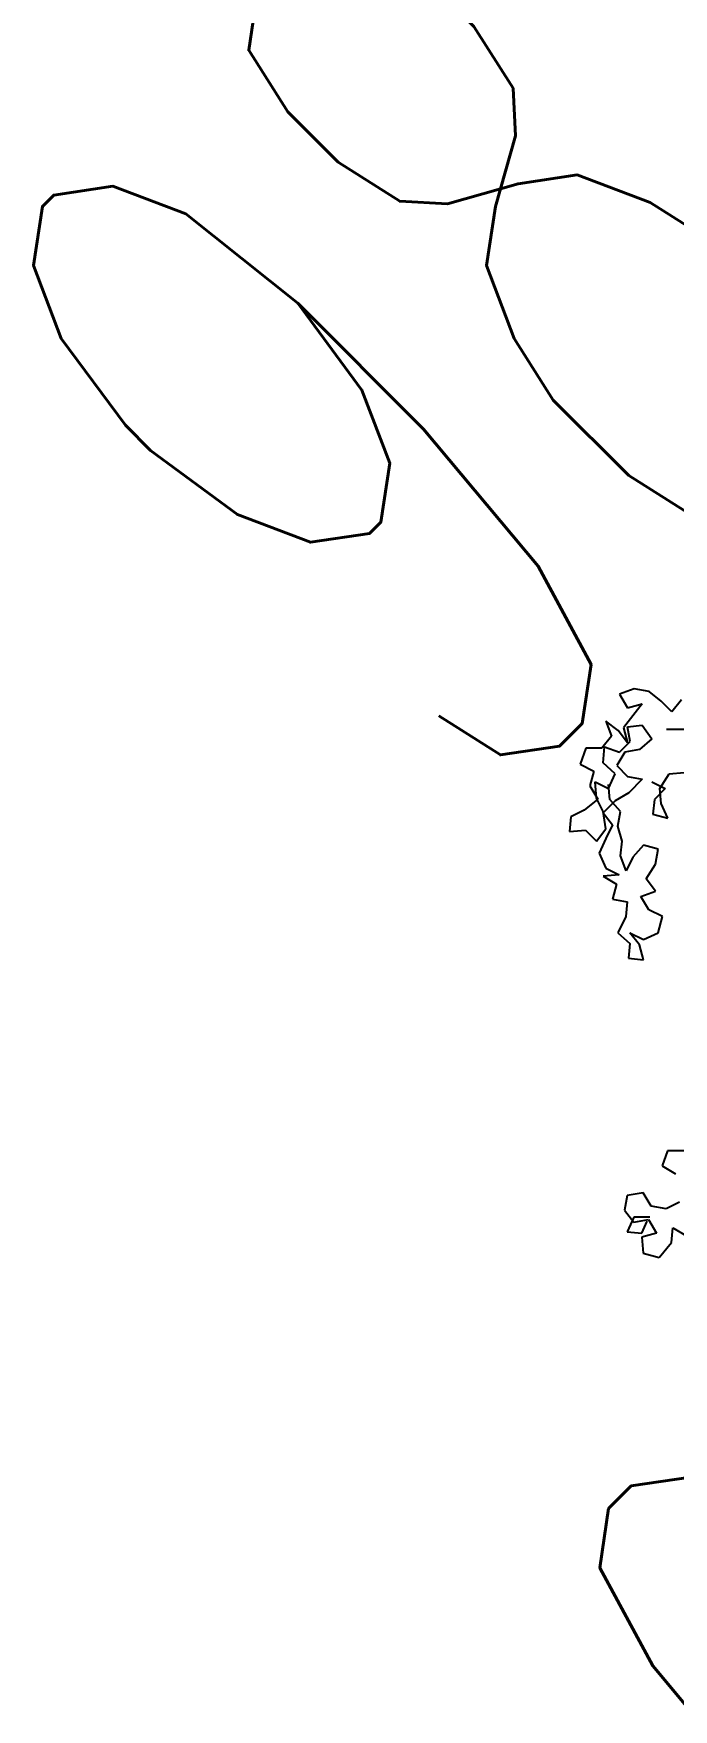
# Model space of a CAD drawing. Header units: millimetres. Extents: x 684983 to 685377, y 990360 to 990509.
# Drawn here: x 685051.164 to 685051.849, y 990430.224 to 990432.018 of the extents above; entities that cross this region are included whole.
import ezdxf

# ---------------------------------------------------------------- set-up
doc = ezdxf.new("R2010")
doc.units = ezdxf.units.MM
doc.layers.add('GRID LEVELS', color=7, linetype='Continuous', lineweight=13)
doc.layers.add('TEAK', color=7, linetype='Continuous')
doc.styles.get("Standard").update_dxf_attribs({"font": 'RomanS'})

# ---------------------------------------------------------------- blocks, each defined once
blk = doc.blocks.new('A$C25655A80')
at = {"color": 62}
for p, q in [((-0.7993, 1.6446), (-0.8098, 1.6407)), ((-0.8098, 1.6407), (-0.8041, 1.6311)), ((-0.7887, 1.6426), (-0.7993, 1.6446)), ((-0.78, 1.6359), (-0.7887, 1.6426)), ((-0.7935, 1.634), (-0.807, 1.6167)), ((-0.8041, 1.6311), (-0.7935, 1.634)), ((-0.7724, 1.6282), (-0.78, 1.6359)), ((-0.7656, 1.6368), (-0.7724, 1.6282)), ((-0.8195, 1.6215), (-0.8156, 1.6109)), ((-0.8108, 1.6148), (-0.8195, 1.6215)), ((-0.8041, 1.6061), (-0.8108, 1.6148)), ((-0.807, 1.6167), (-0.8041, 1.6061)), ((-0.8041, 1.6176), (-0.7935, 1.6186)), ((-0.8022, 1.6071), (-0.8041, 1.6176)), ((-0.7935, 1.6186), (-0.7868, 1.609)), ((-0.7243, 1.6157), (-0.7762, 1.6157)), ((-0.8156, 1.6109), (-0.8224, 1.6023)), ((-0.8214, 1.5917), (-0.8204, 1.6032)), ((-0.8204, 1.6032), (-0.8099, 1.5994)), ((-0.8099, 1.5994), (-0.8022, 1.6071)), ((-0.7868, 1.609), (-0.7955, 1.6013)), ((-0.8339, 1.6023), (-0.8378, 1.5908)), ((-0.8378, 1.5908), (-0.8282, 1.5859)), ((-0.8224, 1.6023), (-0.8339, 1.6023)), ((-0.8128, 1.584), (-0.8214, 1.5917)), ((-0.806, 1.5994), (-0.8118, 1.5898)), ((-0.7955, 1.6013), (-0.806, 1.5994)), ((-0.8282, 1.5859), (-0.831, 1.5754)), ((-0.8176, 1.5734), (-0.8128, 1.584)), ((-0.8118, 1.5898), (-0.8041, 1.5821)), ((-0.8041, 1.5821), (-0.7936, 1.5801)), ((-0.7936, 1.5801), (-0.8032, 1.5705)), ((-0.7811, 1.5734), (-0.7743, 1.584)), ((-0.7743, 1.584), (-0.7637, 1.5849)), ((-0.831, 1.5754), (-0.8253, 1.5658)), ((-0.8272, 1.5783), (-0.8176, 1.5734)), ((-0.8262, 1.5667), (-0.8272, 1.5783)), ((-0.8166, 1.5657), (-0.8176, 1.5763)), ((-0.8032, 1.5705), (-0.8128, 1.5648)), ((-0.7868, 1.5782), (-0.7772, 1.5734)), ((-0.7772, 1.5734), (-0.7849, 1.5657)), ((-0.7801, 1.5628), (-0.7811, 1.5734)), ((-0.8349, 1.5581), (-0.8445, 1.5533)), ((-0.8253, 1.5658), (-0.8349, 1.5581)), ((-0.8215, 1.5571), (-0.8262, 1.5667)), ((-0.8128, 1.5648), (-0.8215, 1.5561)), ((-0.8215, 1.5561), (-0.8147, 1.5475)), ((-0.8195, 1.5446), (-0.8215, 1.5571)), ((-0.809, 1.5571), (-0.8166, 1.5657)), ((-0.8109, 1.5465), (-0.809, 1.5571)), ((-0.7849, 1.5657), (-0.7859, 1.5551)), ((-0.7859, 1.5551), (-0.7753, 1.5523)), ((-0.7753, 1.5523), (-0.7801, 1.5628)), ((-0.8445, 1.5533), (-0.8455, 1.5427)), ((-0.8455, 1.5427), (-0.834, 1.5437)), ((-0.834, 1.5437), (-0.8263, 1.536)), ((-0.8263, 1.536), (-0.8195, 1.5446)), ((-0.8147, 1.5475), (-0.8195, 1.5379)), ((-0.808, 1.5359), (-0.8109, 1.5465)), ((-0.8195, 1.5379), (-0.8244, 1.5273)), ((-0.809, 1.5254), (-0.808, 1.5359)), ((-0.7926, 1.533), (-0.8003, 1.5244)), ((-0.7821, 1.5301), (-0.7926, 1.533)), ((-0.8244, 1.5273), (-0.8196, 1.5167)), ((-0.8051, 1.5148), (-0.809, 1.5254)), ((-0.8003, 1.5244), (-0.8051, 1.5148)), ((-0.7907, 1.509), (-0.784, 1.5196)), ((-0.784, 1.5196), (-0.7821, 1.5301)), ((-0.81, 1.5119), (-0.8215, 1.511)), ((-0.8215, 1.511), (-0.8119, 1.5052)), ((-0.8196, 1.5167), (-0.81, 1.5119)), ((-0.784, 1.5003), (-0.7907, 1.509)), ((-0.8119, 1.5052), (-0.8148, 1.4946)), ((-0.7946, 1.4965), (-0.784, 1.5003)), ((-0.7888, 1.4869), (-0.7946, 1.4965)), ((-0.8148, 1.4946), (-0.8042, 1.4927)), ((-0.8042, 1.4927), (-0.8052, 1.4821)), ((-0.7792, 1.4821), (-0.7888, 1.4869)), ((-0.8052, 1.4821), (-0.811, 1.4706)), ((-0.7821, 1.4705), (-0.7792, 1.4821)), ((-0.811, 1.4706), (-0.8023, 1.4629)), ((-0.8023, 1.4629), (-0.8033, 1.4523)), ((-0.8023, 1.4706), (-0.7927, 1.4657)), ((-0.7956, 1.4619), (-0.8023, 1.4706)), ((-0.7927, 1.4513), (-0.7956, 1.4619)), ((-0.7927, 1.4657), (-0.7821, 1.4705)), ((-0.8033, 1.4523), (-0.7927, 1.4513)), ((-0.7755, 1.3148), (-0.7794, 1.3042)), ((-0.7794, 1.3042), (-0.7698, 1.2985)), ((-0.764, 1.3148), (-0.7755, 1.3148)), ((-0.8044, 1.2831), (-0.8063, 1.2725)), ((-0.7929, 1.285), (-0.8044, 1.2831)), ((-0.7871, 1.2754), (-0.7929, 1.285)), ((-0.8063, 1.2725), (-0.7996, 1.2639)), ((-0.7765, 1.2735), (-0.7871, 1.2754)), ((-0.7669, 1.2783), (-0.7765, 1.2735)), ((-0.7996, 1.2677), (-0.8044, 1.2572)), ((-0.8044, 1.2572), (-0.7938, 1.2562)), ((-0.7881, 1.2677), (-0.7996, 1.2677)), ((-0.7996, 1.2639), (-0.789, 1.2658)), ((-0.7938, 1.2562), (-0.79, 1.2648)), ((-0.7833, 1.2562), (-0.7938, 1.2533)), ((-0.789, 1.2658), (-0.7833, 1.2562)), ((-0.7727, 1.2494), (-0.7717, 1.26)), ((-0.7717, 1.26), (-0.7621, 1.2542)), ((-0.7938, 1.2533), (-0.7929, 1.2418)), ((-0.7814, 1.2389), (-0.7727, 1.2494)), ((-0.7929, 1.2418), (-0.7814, 1.2389))]:
    blk.add_line(p, q, dxfattribs=at)
blk = doc.blocks.new('TR')
blk.add_blockref('A$C25655A80', (0.0192, 0.0148, 1.3453))

msp = doc.modelspace()

# ---------------------------------------------------------------- block references
at = {"layer": 'TEAK', "xscale": 1.5, "yscale": 1.5, "zscale": 1.5}
msp.add_blockref('TR', (685052.977, 990428.827, 98.004), dxfattribs=at)

# ---------------------------------------------------------------- texts
at = {"layer": 'GRID LEVELS', "width": 0.5}
for s, p in [('98.147', (685051.63, 990431.1578, 98.1468)), ('98.089', (685051.63, 990429.1578, 98.0888))]:
    msp.add_text(s, height=0.8, rotation=45, dxfattribs=at).set_placement(p)

doc.saveas('drawing.dxf')
